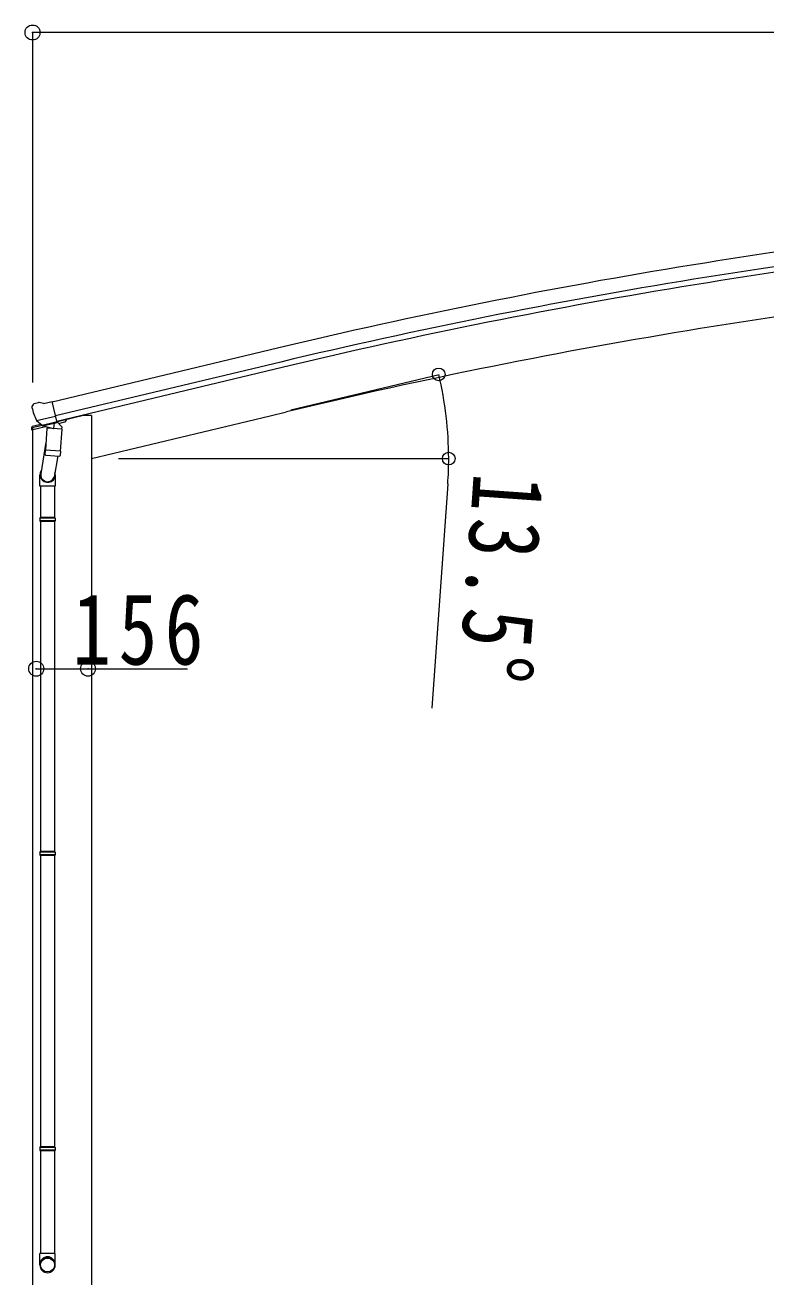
# Model space of a CAD drawing. Units: millimetres at full size; details may follow other scales. Extents: x -12578 to 12718, y -8779 to 8681.
# Drawn here: x -9633 to -7402, y -5201 to -1429 of the extents above; entities that cross this region are included whole.
import ezdxf

# ---------------------------------------------------------------- set-up
doc = ezdxf.new("R2010")
doc.units = ezdxf.units.MM
doc.header["$LTSCALE"] = 45
doc.header["$PDMODE"] = 32
doc.header["$PDSIZE"] = 45
for name, color, linetype, lineweight in [('0-1_本体', 4, 'Continuous', 9), ('0-2_部品', 7, 'Continuous', 9), ('0-A_寸法', 6, 'Continuous', 9)]:
    doc.layers.add(name, color=color, linetype=linetype, lineweight=lineweight)
doc.styles.add('ＭＳ ゴシック', font='')
doc.styles.get('ＭＳ ゴシック').set_extended_font_data('MS Gothic')

msp = doc.modelspace()

# ---------------------------------------------------------------- linework, layer by layer
at = {"layer": '0-1_本体'}
for p, q in [((-8873.35, -2402.31), (-9551.52, -2564.9)), ((-8863.29, -2444.29), (-9541.44, -2606.88)), ((-8859.36, -2460.65), (-9537.52, -2623.24)), ((-8894.96, -2606.04), (-8845.58, -2594.18)), ((-8894.95, -2606.02), (-8845.57, -2594.16)), ((-9432.93, -2605.23), (-9432.93, -5785.23)), ((-9432.92, -2735.17), (-8894.95, -2606.02)), ((-9432.92, -2735.19), (-8894.96, -2606.04)), ((-9610.93, -2642.18), (-9610.93, -5785.23))]:
    msp.add_line(p, q, dxfattribs=at)
msp.add_lwpolyline([(-9433.02, -2605.23), (-9457.02, -2605.23), (-9610.93, -2642.18)], dxfattribs=at)
for centre, radius, start, end in [((-4843.84, -19267.41), 17339.81, 95.02765, 103.43754), ((-4843.84, -19267.41), 17296.63, 95.0278, 103.43739), ((-4843.84, -19267.41), 17279.81, 95.0278, 103.43739), ((-4847.58, -19247.05), 17126.06, 95.00003, 103.5), ((-4847.57, -19247.03), 17126.06, 95.00003, 103.5)]:
    msp.add_arc(centre, radius, start, end, dxfattribs=at)
at = {"layer": '0-2_部品'}
for p, q in [((-9577.92, -2569.19), (-9551.99, -2562.97)), ((-9612.98, -2580.51), (-9612.7, -2581.66)), ((-9608.76, -2571.93), (-9612.61, -2578.23)), ((-9605.66, -2569.68), (-9592.48, -2566.52)), ((-9577.92, -2569.19), (-9591.18, -2566.49)), ((-9614.11, -2648.8), (-9571.41, -2638.55)), ((-9585.51, -2632.68), (-9611.81, -2639)), ((-9598.92, -2620.81), (-9541.42, -2607.01)), ((-9582.07, -2635.72), (-9598.45, -2621.23)), ((-9579.36, -2636.29), (-9571.84, -2634.49)), ((-9578.52, -2636.18), (-9577, -2635.82)), ((-9577, -2635.82), (-9540.29, -2627.01)), ((-9575.16, -2636.05), (-9575.21, -2636.79)), ((-9574.45, -2637.83), (-9548.64, -2644.26)), ((-9565.76, -2639.99), (-9565.99, -2643.28)), ((-9546.24, -2628.83), (-9547.26, -2643.44)), ((-9540.29, -2627.01), (-9538.76, -2626.64)), ((-9537.21, -2624.53), (-9536.26, -2624.6)), ((-9536.26, -2624.6), (-9522.95, -2639.92)), ((-9532.28, -2629.16), (-9513.39, -2624.62)), ((-9522.95, -2639.92), (-9523.39, -2646.26)), ((-9509.56, -2616.54), (-9509.56, -2619.76)), ((-9614.11, -2641.91), (-9614.11, -2648.8)), ((-9567.54, -2643.17), (-9572.21, -2710.01)), ((-9521.85, -2646.37), (-9567.54, -2643.17)), ((-9526.52, -2713.21), (-9521.85, -2646.37)), ((-9570.48, -2685.24), (-9586.39, -2781.41)), ((-9573.07, -2722.48), (-9572.2, -2710.01)), ((-9526.52, -2713.21), (-9572.21, -2710.01)), ((-9526.53, -2713.2), (-9527.42, -2725.9)), ((-9572.67, -2723.83), (-9572.67, -2723.83)), ((-9571.23, -2724.61), (-9529.53, -2727.53)), ((-9534.96, -2727.15), (-9545.69, -2790.74)), ((-9588.54, -2818.58), (-9588.54, -2784.22)), ((-9542.54, -2783.92), (-9542.54, -2818.58)), ((-9542.54, -2818.58), (-9588.54, -2818.58)), ((-9586.54, -2818.58), (-9586.54, -2912.58)), ((-9544.54, -2818.58), (-9544.54, -2912.58)), ((-9588.54, -2914.58), (-9587.54, -2912.58)), ((-9542.54, -2914.58), (-9588.54, -2914.58)), ((-9542.54, -2922.58), (-9588.54, -2922.58)), ((-9543.54, -2912.58), (-9587.54, -2912.58)), ((-9543.54, -2924.58), (-9587.54, -2924.58)), ((-9586.54, -2924.58), (-9586.54, -3918.76)), ((-9544.54, -2924.58), (-9544.54, -3918.76)), ((-9542.54, -2914.58), (-9543.54, -2912.58)), ((-9542.54, -2922.58), (-9543.54, -2924.58)), ((-9542.54, -2914.58), (-9542.54, -2922.58)), ((-9588.54, -3920.76), (-9587.54, -3918.76)), ((-9542.54, -3920.76), (-9588.54, -3920.76)), ((-9543.54, -3918.76), (-9587.54, -3918.76)), ((-9542.54, -3920.76), (-9543.54, -3918.76)), ((-9542.54, -3920.76), (-9542.54, -3928.76)), ((-9542.54, -3928.76), (-9588.54, -3928.76)), ((-9543.54, -3930.76), (-9587.54, -3930.76)), ((-9586.54, -3930.76), (-9586.54, -4808.95)), ((-9544.54, -3930.76), (-9544.54, -4808.95)), ((-9542.54, -3928.76), (-9543.54, -3930.76)), ((-9588.54, -4810.95), (-9587.54, -4808.95)), ((-9542.54, -4810.95), (-9588.54, -4810.95)), ((-9542.54, -4818.95), (-9588.54, -4818.95)), ((-9543.54, -4808.95), (-9587.54, -4808.95)), ((-9543.54, -4820.95), (-9587.54, -4820.95)), ((-9586.54, -4820.95), (-9586.54, -5130.95)), ((-9544.54, -4820.95), (-9544.54, -5130.95)), ((-9542.54, -4810.95), (-9543.54, -4808.95)), ((-9542.54, -4818.95), (-9543.54, -4820.95)), ((-9542.54, -4810.95), (-9542.54, -4818.95)), ((-9588.54, -5165.09), (-9588.54, -5130.95)), ((-9542.54, -5130.95), (-9588.54, -5130.95)), ((-9542.54, -5165.09), (-9542.54, -5130.95))]:
    msp.add_line(p, q, dxfattribs=at)
for points in [[(-9546.56, -2628.42), (-9536.84, -2626.08), (-9551.99, -2562.97)], [(-9599.19, -2620.24), (-9598.61, -2621.08), (-9598.45, -2621.23)], [(-9546.56, -2628.42), (-9546.8, -2628.57), (-9571.56, -2634.51), (-9571.84, -2634.49)], [(-9588.54, -2914.58), (-9588.54, -2922.58), (-9587.54, -2924.58)], [(-9588.54, -3920.76), (-9588.54, -3928.76), (-9587.54, -3930.76)], [(-9588.54, -4810.95), (-9588.54, -4818.95), (-9587.54, -4820.95)]]:
    msp.add_lwpolyline(points, dxfattribs=at)
for centre, radius, start, end in [((-9415.89, -2534.41), 202.4, 193.5, 205.09125), ((-9604.49, -2574.54), 5, 103.5, 148.5), ((-9591.78, -2569.43), 3, 78.5, 103.5), ((-9611.11, -2641.91), 3, 103.5, 180), ((-9578.64, -2635.7), 0.5, 248.23754, 283.5), ((-9575.66, -2636.01), 0.5, 356, 103.5), ((-9574.21, -2636.86), 1, 176, 256), ((-9545.64, -2628.91), 0.604, 100.59842, 172.20595), ((-9538.88, -2626.15), 0.5, 283.5, 318.76246), ((-9514.56, -2619.76), 5, 283.5, 0), ((-9548.29, -2643.29), 1.03, 250.03897, 351.96569), ((-9571.13, -2722.65), 1.95, 175.04017, 217.47766), ((-9571.09, -2722.62), 2, 217.40962, 266), ((-9529.39, -2725.54), 2, 266, 349.46843), ((-9558.54, -2784.22), 30, 177.45142, 180)]:
    msp.add_arc(centre, radius, start, end, dxfattribs=at)
for centre, major_axis, ratio, start_param, end_param in [((-9610.06, -2579.79), (-1.57, -2.57), 0.99628, 4.712389, 5.4996506), ((-9580.08, -2633.47), (-0.73, -2.92), 0.997631, 5.8041905, 6.6006116), ((-9580.03, -2633.24), (2.63, 3.16), 0.650902, 4.0958226, 4.1686332), ((-9580.06, -2633.37), (-0.73, -2.92), 0.997631, 0.3902369, 0.4789948), ((-9565.54, -2783.92), (23, 0), 0.996195, 2.5560258, 6.5663028), ((-9565.54, -2783.92), (21, 0), 0.996195, 2.9349147, 5.9512394), ((-9565.54, -5163.35), (-23, 0), 0.996195, 3.1415927, 6.2831853), ((-9565.54, -5165.09), (-23, 0), 0.996195, 3.1415927, 6.2831853), ((-9565.54, -5165.09), (0, -23.43), 0.981806, 4.712389, 7.8539816)]:
    msp.add_ellipse(centre, major_axis=major_axis, ratio=ratio, start_param=start_param, end_param=end_param, dxfattribs=at)
msp.add_ellipse((-9565.54, -5165.09), major_axis=(21, 0), ratio=0.996195, dxfattribs=at)
at = {"layer": '0-A_寸法'}
for p, q in [((-1632.9, -1451.34), (-9610.93, -1451.34)), ((-9610.93, -1451.34), (-9610.93, -2506.16)), ((-8833.19, -2588.55), (-8386.66, -2481.35)), ((-9351.64, -2735.23), (-8356.61, -2735.23)), ((-8360.3, -2811.69), (-8407.95, -3487.21)), ((-9599.83, -3368.46), (-9443.83, -3368.46)), ((-9443.83, -3368.46), (-9143.83, -3368.46))]:
    msp.add_line(p, q, dxfattribs=at)
for centre in [(-8387.63, -2481.58), (-8357.61, -2735.23)]:
    msp.add_circle(centre, 19.12, dxfattribs=at)
for start, end in [(0, 13.5), (355.9652, 0)]:
    msp.add_arc((-9444.17, -2735.23), 1086.56, start, end, dxfattribs=at)
for p in [(-9610.93, -1451.34), (-9599.83, -3368.46), (-9443.83, -3368.46)]:
    msp.add_point(p, dxfattribs=at)

# ---------------------------------------------------------------- texts
at = {"layer": '0-A_寸法', "color": 7, "insert": (-8285.36, -2775.26), "char_height": 214.4, "attachment_point": 7, "rotation": 265.965, "style": 'ＭＳ ゴシック'}
msp.add_mtext('\\T1.16;\\W0.8;13.5°', dxfattribs=at)
at = {"layer": '0-A_寸法', "color": 7, "insert": (-9490.71, -3359.46), "char_height": 214.4, "attachment_point": 7, "style": 'ＭＳ ゴシック'}
msp.add_mtext('\\T1.19;\\W0.8;156', dxfattribs=at)

doc.saveas('drawing.dxf')
